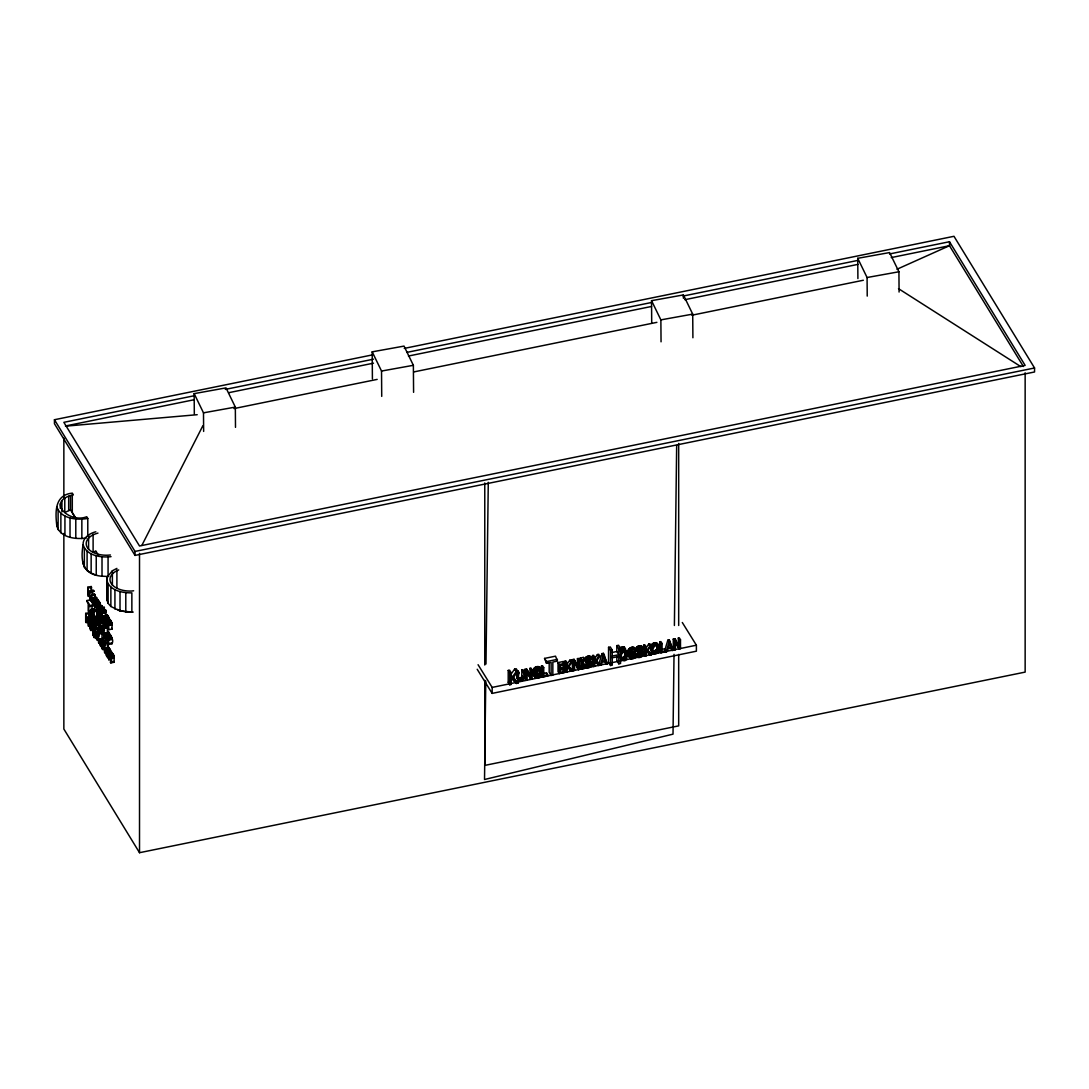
<?xml version="1.0" encoding="UTF-8"?>
<svg xmlns="http://www.w3.org/2000/svg" width="1089" height="1089" viewBox="0 0 1089 1089"><rect width="100%" height="100%" fill="white"/><g stroke="black" fill="none" stroke-linecap="round" stroke-linejoin="round"><path stroke-width="1.5" d="M485.762 681.006L484.523 779.506L673.016 734.149L674.023 654.353M485.98 664.018L488.28 482.318M674.39 625.481L676.664 445.524M89.706 625.181C91.422 618.688 91.912 637.569 89.706 625.181L94.566 624.16L95.097 627.849M94.607 627.604L94.171 624.065M98.024 632.273L97.588 628.775L94.226 629.673C92.551 624.324 92.048 631.879 93.654 633.648C95.709 635.418 93.572 626.27 92.769 629.578M92.824 627.441C91.98 637.215 96.431 642.387 94.675 630.163L94.226 629.673M100.147 607.839C95.111 602.911 102.284 615.721 98.432 611.773C96.363 602.789 98.446 609.636 104.081 607.199L104.544 610.888M97.969 606.151C97.125 615.925 101.59 621.111 99.834 608.874L99.398 608.179M103.782 617.885C104.884 614.387 106.504 625.195 104.299 621.37C102.87 612.236 103.332 618.729 108.614 617.082L109.05 620.58M89.257 623.711C91.258 640.74 93.586 620.131 89.257 623.711L91.476 623.262M90.292 610.602L90.863 615.04L92.701 617.994L90.741 612.127L92.756 615.421C93.3 614.005 91.394 607.226 90.292 610.602L92.524 610.139M101.073 626.175L102.802 628.911L102.802 630.041L101.304 627.373L102.87 632.559L102.434 634.125L100.773 631.198L100.773 630L102.393 632.968L100.95 626.257L104.571 625.508L106.15 628.23M622.295 659.294C619.559 657.13 622.05 650.201 625.671 652.76C629.047 656.885 621.71 663.759 620.213 655.973C622.064 660.288 626.801 654.911 625.004 651.875M654.203 652.787C650.119 649.697 659.471 652.243 656.912 645.369C660.914 647.819 656.082 656.517 653.291 651.413C651.494 648.363 656.272 642.959 658.096 647.302M106.436 623.507L108.737 629.728L112.072 629.047L111.99 623.616L110.887 620.648L110.003 619.478L106.654 620.158C111.922 628.19 100.869 621.56 111.759 622.554M111.037 652.774L108.968 647.492L105.619 648.173L107.226 652.311L105.51 651.181L106.082 655.238L107.702 657.742L109.921 657.28M106.341 638.835C109.186 633.553 114.713 638.916 112.004 643.776L108.655 644.457L106.341 638.835L111.827 637.8M650.854 648.159C650.147 641.734 659.022 640.958 659.294 647.56C661.214 654.993 649.983 656.313 650.854 648.159L652.284 652.039M652.025 650.092C650.827 645.573 658.668 641.884 659.294 647.56M535.08 676.16C529.499 673.941 534.182 664.304 539.654 666.972L540.838 670.334L536.591 670.225L534.958 674.744L536.659 677.031L539.804 676.215L539.804 674.009L537.694 674.431L536.509 672.498L536.509 671.45L539.654 670.81L540.838 672.743L540.838 676.609C532.14 683.674 531.745 665.297 540.838 668.905M631.13 658.75L629.946 656.817C624.378 654.598 629.047 644.96 634.519 647.628L635.704 650.977L631.457 650.882L629.823 655.401L631.525 657.688L634.669 656.871L634.669 654.666L632.559 655.088L631.375 653.155L631.375 652.107L634.533 651.467L635.717 653.4L635.717 657.266C627.005 664.331 626.611 645.954 635.704 649.561M520.147 680.462L518.977 678.529L521.713 677.004L521.917 669.939L522.965 669.721L524.149 671.654C528.369 682.068 514.212 686.056 518.092 672.893L516.907 670.96L517.956 670.742L519.14 672.675C515.573 684.355 526.899 681.169 523.101 671.872L521.917 669.939M636.017 653.631L637.269 655.551C647.887 657.212 637.405 650.446 636.017 655.142L637.201 657.075C641.162 659.73 646.526 651.739 640.455 651.835C634.37 650.119 643.572 649.098 642.959 647.901L641.775 645.968L639.815 645.777L637.351 646.648L637.188 648.431L639.012 646.934M638.372 650.364L637.351 646.648C632.777 651.549 641.326 652.57 642.047 654.857M637.147 648.745L637.351 646.648M86.303 538.02C75.849 539.559 60.657 537.843 56.859 526.232C55.212 512.211 54.368 494.937 72.296 493.14L73.358 494.869C45.33 500.872 69.124 523.782 86.725 516.731L87.787 518.459L87.787 536.224M56.859 526.232L57.186 522.734M102.597 576.312C83.322 574.815 80.096 562.863 83.077 544.677C82.723 537.653 89.788 533.297 95.818 531.772M83.077 564.061L83.295 561.733M117.421 609.459A23.25 13.422 0 0 0 133.117 612.1L120.021 610.983L110.874 606.464L108.124 603.333L106.872 599.903L107.198 577.02L112.385 570.759L116.904 568.404M106.872 599.903L107.198 577.02M638.331 650.678L639.025 648.254L642.959 647.901M586.848 661.595C581.948 660.669 587.066 654.19 590.51 656.422L591.695 658.355C592.389 659.689 581.308 660.819 590.238 662.316C594.866 663.868 589.203 669.708 585.923 667.53L584.739 665.597C583.772 662.725 590.469 666.427 589.666 662.221M591.695 658.355C574.897 659.213 600.556 667.326 586.005 666.005L584.739 664.086M637.242 651.018L638.535 648.581M590.769 662.874L589.83 660.56L586.481 660.247L587.665 662.18M642.047 652.42L641.094 650.106L637.405 649.575M101.046 642.347C99.589 646.226 104.667 653.536 103.292 645.45C99.031 640.604 104.816 638.875 106.3 643.34L102.965 644.021M97.588 628.775L96.377 626.828L95.641 627.917M97.901 608.792L102.747 607.485L103.183 608.193M103.768 618.389L108.614 617.082M103.85 615.748C101.223 617.858 107.62 628.285 103.591 622.35M98.772 632.096L100.351 633.281M620.186 655.537C628.87 639.066 629.755 670.456 620.199 657.647M628.639 651.862L628.789 651.127M103.591 623.425L105.388 625.889L105.265 617.762M93.708 609.377L94.661 609.01L95.805 611.555M601.972 653.618L599.1 663.228L600.284 665.161L601.359 664.943L602.122 662.262L605.538 661.567L606.314 663.936L607.431 663.705L603.374 653.332L601.972 653.618L603.156 655.551L600.284 665.161M664.957 649.793L667.829 640.182L669.231 639.896L673.274 650.269L672.158 650.501L670.974 648.568L672.09 648.336L673.274 650.269M666.141 651.726L669.014 642.115L667.829 640.182M100.869 606.11L101.536 605.552L102.72 607.716M141.829 545.439L202.84 425.799M107.239 616.524L107.934 616.742M625.699 656.095L623.412 658.382M94.158 610.071L94.92 610.248M510.414 675.126L514.593 669.122L516.268 668.782L517.819 671.328L513.205 677.821L518.024 683.102L516.24 683.47L512.157 679.032L511.136 680.502M511.136 678.855L516.145 671.668L517.819 671.328M566.92 664.29L569.792 660.179L571.072 659.92L572.256 661.853L568.73 666.808L572.419 670.838L571.058 671.123L567.941 667.734L567.151 668.85M567.151 667.598L570.976 662.112L572.256 661.853M593.587 660.029L597.412 654.543L598.691 654.285L599.876 656.218L596.35 661.186L600.039 665.216L598.678 665.488L595.547 662.112L594.771 663.228M594.771 661.962L598.596 656.476L599.876 656.218M644.851 649.575L648.69 644.089L649.956 643.83L651.14 645.763L647.615 650.718L651.304 654.761L649.942 655.034L646.825 651.644L646.036 652.774M646.036 651.508L649.874 646.022L651.14 645.763M534.495 669.204L535.407 668.292M625.317 651.154L624.133 649.221L621.819 649.452L619.94 650.991L621.125 652.924M522.162 678.216L521.209 679.087M88.345 592.375L90.115 590.878L93.45 590.197L94.035 591.164L88.345 593.546M94.035 591.164L89.067 593.137L90.768 600.366M93.926 617.232L98.609 615.571L99.181 616.524L94.566 618.035L95.927 623.657L94.226 618.116L97.275 617.599M104.054 633.771L108.723 632.11L109.295 633.049L104.054 634.819L106.055 640.196L104.68 634.574L109.295 633.049M107.389 633.09L108.723 632.11M103.346 638.181L98.677 639.842L103.346 638.181L103.931 639.12L99.317 640.645L100.678 646.267L98.677 640.89M640.822 654.407L639.665 655.061M94.566 618.035L99.181 616.524M99.317 640.645L103.931 639.12M633.117 656.218L634.533 655.333M621.533 650.718L622.609 650.256M535.706 676.5L533.923 673.519L535.475 675.098L538.619 674.282L539.804 676.215M631.021 657.484L628.789 654.176L630.354 655.755L633.499 654.938L634.669 656.871M655.319 651.875L656.027 651.494M70.526 495.699L70.526 509.911L64.782 512.47L64.782 498.272M896.982 269.242L949.485 245.706L949.485 241.731L889.563 253.955M95.818 551.157L93.11 551.96L93.11 534.182M93.708 552.041L96.05 551.347L98.568 555.472M478.071 664.712L492.16 687.418L696.388 645.205L696.388 651.181L492.16 693.394L477.2 669.272M404.264 348.398L953.978 236.299L1034.55 367.987L1034.55 371.975L135.022 555.404L54.45 423.716L54.45 419.728L372.615 354.851M193.706 395.852L63.856 422.328L139.515 545.997L1025.144 365.4L949.485 241.731M225.328 389.399L373.5 359.179M406.782 352.4L651.508 302.497M683.13 296.045L857.928 260.394M65.517 425.976L193.706 399.826M228.663 392.707L373.5 363.168M408.457 356.035L651.508 306.472M684.804 299.693L857.928 264.382M891.224 257.589L949.485 245.706M233.985 408.579L377.175 379.394M413.806 371.921L656.885 322.344M691.842 315.225L863.332 280.254M54.45 419.728L135.022 551.429L1034.55 367.987M87.855 587.202L88.345 596.391L87.855 587.202L91.204 586.522L91.68 590.674M88.345 587.992L91.68 587.311M93.082 604.15L91.394 600.611L91.258 594.866L94.607 594.172L95.056 598.514M91.258 594.866L91.721 595.615L95.056 594.934M91.721 595.615C90.441 598.542 93.872 608.302 93.082 597.847L96.431 597.167L96.894 601.06M93.082 597.847L93.545 598.596L96.894 597.915M90.945 611.405L88.713 611.855L88.236 611.065L88.236 603.66L86.929 601.523L86.929 600.543L90.278 599.848L90.278 600.842M94.444 600.08L94.906 607.131L94.444 600.08L97.792 599.386L98.255 601.741M94.906 600.829L98.255 600.148M98.691 600.924C89.992 601.958 102.312 599.195 100.079 605.334L94.444 606.382M95.124 601.509L98.936 601.128M95.587 601.822L99.167 601.468M95.818 602.149L99.371 601.849M96.036 602.53L99.562 602.258M96.213 602.938L99.712 602.707M96.377 603.388L99.848 603.183M86.929 600.543L90.019 605.579L95.778 604.449M94.906 602.421L96.091 603.864L96.73 610.112L96.608 604.381L99.943 603.687M96.676 604.899L100.025 604.218M88.713 611.855L88.713 604.449L90.019 606.573L93.355 605.892L93.355 604.899M96.717 605.457L100.065 604.763M97.792 606.219L101.318 605.47M97.642 606.437L101.536 605.552M98.405 606.437L101.753 605.756M97.534 606.804L101.985 606.069M97.452 607.322L99.684 606.872M99.031 607.512L102.38 606.818M90.646 609.432L94.403 608.765M97.956 607.893L100.188 607.444M90.482 609.663L93.817 608.982M91.313 609.69L94.661 609.01M91.599 610.099L94.947 609.418M91.857 610.575L95.206 609.894M99.834 608.874L104.544 607.961M92.089 611.092L100.174 609.336M92.293 611.637L95.628 610.956M93.477 619.627L93.477 610.847L93.926 611.61L97.275 610.915L97.275 616.769M88.413 622.118L86.181 622.568L85.691 621.778L85.691 613.379L89.039 612.699L89.529 618.525M92.456 612.236L94.689 611.787M102.094 610.412L105.429 609.731L105.946 610.575L105.946 611.678L102.611 612.358L102.094 610.412L102.611 612.358M85.691 613.379L86.181 614.169L89.529 613.488M102.611 611.256L105.946 610.575M91.027 614.319L93.259 613.856M91.163 614.781L93.395 614.319M102.121 612.603L102.584 619.668L102.121 612.603L105.456 611.923L105.919 615.83M91.326 615.217L93.559 614.754M91.517 615.612L93.736 615.162M102.584 613.366L105.919 612.685M91.707 615.979L93.94 615.53M99.834 614.468L102.067 614.005M91.83 620.607L91.34 616.456L86.181 617.463L88.005 620.431L88.005 617.136L88.481 617.926L88.481 626.338L88.005 621.424L86.181 618.457M91.993 616.374L94.226 615.925M92.279 616.646L94.498 616.183M92.511 616.782L94.743 616.32M99.807 615.176L102.039 614.727M88.481 617.926L94.212 616.85M99.752 615.721L101.985 615.271M92.225 617.586L97.275 616.551M99.113 616.211L101.89 615.639M103.673 615.816L107.403 615.149L108.587 617.313M104.285 616.034L107.62 615.339M103.401 616.388L107.403 615.149M104.503 616.347L107.852 615.653M99.099 624.746L96.88 625.195L96.417 624.446L96.417 618.144L99.766 617.463L101.808 621.261M89.747 619.94L90.237 620.73L93.572 620.049L93.572 621.152L90.237 621.833L89.747 619.94L93.082 619.26L93.926 620.39L93.926 611.61M101.209 617.422L100.746 607.88L100.746 616.673L101.209 617.422L103.428 616.959M96.417 618.144L96.88 618.892L100.215 618.212M104.898 617.095L108.247 616.415M85.691 621.778L87.923 621.329M100.433 618.906C93.436 617.626 101.808 624.528 98.704 628.176L98.241 627.427C100.351 623.48 93.804 618.389 101.141 619.532M97.316 619.682L100.664 619.001M97.547 619.886L100.896 619.205M90.755 621.588L91.245 623.48L90.755 621.588L94.103 620.907L94.58 621.696L94.58 622.799L90.768 623.643M105.701 618.47L109.05 617.79M103.809 619.382L106.041 618.933M97.996 620.594L101.345 619.913M91.245 622.377L94.58 621.696M103.863 619.832L106.096 619.382M90.224 622.745L93.559 622.064M98.187 621.016L101.522 620.322M103.428 622.391L100.079 623.071L99.562 621.125L102.91 620.444L103.387 626.556M103.931 620.254L106.164 619.804M90.496 623.139L93.831 622.459L94.566 624.16M97.956 621.615L101.685 620.771M104.027 620.648L106.259 620.199M99.562 621.125L100.079 621.969L103.428 621.288M104.149 621.016L106.382 620.567M104.299 621.37L106.531 620.907M106.654 620.158L110.384 619.927M91.013 624.215L94.348 623.521M104.476 621.683L106.695 621.234M107.035 620.607L107.539 621.329L110.887 620.648M99.589 623.33L102.938 622.649L103.387 623.398L100.052 624.079L99.589 623.33L99.589 629.633L100.052 630.381L102.284 629.932M89.72 625.767L94.757 624.855M103.972 623.221L106.191 622.772M107.539 621.329L108.042 622.255L111.391 621.574M89.761 626.311L91.993 625.848M91.558 626.27L94.906 625.59M106.545 623.153L111.582 622.05M89.829 626.828L92.048 626.379M104.217 623.738L106.436 623.276M89.911 627.318L92.143 626.869M104.449 624.174L106.681 623.711M91.667 627.005L95.015 626.325M108.042 622.255L108.546 623.752L111.895 623.071M90.033 627.768L92.252 627.318M90.156 628.19L96.377 626.828M108.737 629.728L108.655 624.296L111.99 623.616M93.259 627.713L96.608 627.033M90.319 628.557L95.723 627.4M100.855 626.447L104.762 625.644M108.709 624.855L112.058 624.174M93.491 628.026L96.826 627.346M100.801 626.72L104.149 626.025M105.524 625.699L107.757 625.236M101.645 626.57L104.98 625.889M105.211 625.93L107.62 625.44M100.787 627.06L105.238 626.257M108.737 625.44L112.072 624.759M93.885 628.789L97.22 628.108M102.135 627.373L105.483 626.692M103.591 627.387L104.054 636.929L103.591 636.167L103.591 627.387L106.926 626.706L107.389 627.455L107.389 634.778M102.38 627.89L105.728 627.21M91.013 630.408L93.64 629.946M104.054 628.135L107.389 627.455M94.675 630.163L98.024 629.483M92.796 631.076L95.015 630.613M92.837 631.525L95.07 631.076M92.905 631.947L95.138 631.497M93.001 632.341L95.233 631.892M101.032 630.762L104.476 630.014M93.123 632.709L99.194 631.579M93.273 633.049L99.385 631.715M96.268 632.641L97.425 634.969L97.425 636.112L95.927 633.444L97.22 640.223L95.396 637.269L95.396 636.071L97.03 639.039L95.478 632.505L99.616 631.96M93.45 633.376L95.682 632.913M96.513 633.008L99.861 632.328M96.758 633.444L100.106 632.763M98.214 633.458L98.677 642.986L98.214 633.458L101.563 632.777L102.012 633.526L102.012 642.306M97.016 633.961L99.235 633.499M92.946 634.914L95.179 634.451M93.191 635.418L95.424 634.969M98.677 634.206L102.012 633.526M102.012 633.716L104.245 633.254M93.436 635.853L95.669 635.404M102.23 633.975L104.462 633.526M94.675 635.745L96.907 635.295M94.661 636.466L98.84 635.527M93.695 637.201L99.099 636.085M93.967 637.487L96.73 636.929M106.627 637.759L108.192 639.542L106.572 634.887L109.921 634.206L111.514 636.779M94.185 637.623L96.594 637.133M106.572 634.887L110.316 634.656M106.572 635.962L109.948 635.323L109.921 634.206M106.967 635.336L107.471 636.058L110.806 635.377M107.471 636.058L107.974 636.983L111.309 636.303M106.463 637.895L108.696 637.433M106.368 638.236L108.601 637.786M107.974 636.983L108.342 637.963L111.691 637.283M108.655 644.457L108.573 639.025L111.922 638.345M108.641 639.583L111.976 638.903M101.495 641.625L104.83 640.945M101.304 641.707L105.048 641.013M108.655 640.182L112.004 639.502M101.154 641.952L105.293 641.244M102.23 642.319L105.565 641.639M102.502 642.823L105.851 642.142M102.747 643.395L106.082 642.714M104.204 643.245L104.667 652.787L104.204 643.245L107.552 642.564L108.002 649.167M104.667 643.994L108.002 643.313M103.142 644.715L105.374 644.266M108.192 643.708L111.541 643.027L112.004 643.776M101.563 646.008L101.753 642.809L102.897 645.26L102.557 648.445L101.563 646.008L105.524 644.987M101.645 646.498L105.633 645.736M101.767 646.961L103.986 646.498M101.903 647.37L104.122 646.907M102.053 647.737L104.285 647.274M102.23 648.064L104.462 647.601M102.23 648.976L104.462 648.527M103.401 648.949L105.633 648.5M102.502 649.371L105.524 648.881M105.619 648.173L109.349 647.941M102.747 649.602L105.374 649.126M106.001 648.622L106.504 649.343L109.853 648.663M106.504 649.343L107.008 650.269L110.357 649.589M105.51 651.181L110.547 650.065M105.402 651.521L110.724 650.569M107.008 650.269L107.512 651.767L110.86 651.086M107.702 657.742L107.62 652.311L110.955 651.63M107.675 652.869L111.024 652.188M108.587 652.883L109.036 659.934L108.587 652.883L111.922 652.202L114.073 656.504L114.209 662.235L110.86 662.915L110.411 662.166C112.807 659.526 107.117 654.094 111.269 654.775M107.702 653.454L109.921 653.005M109.036 653.631L112.385 652.951M112.603 653.645C105.606 652.365 113.977 659.267 110.86 662.915M109.485 654.421L112.834 653.74M109.717 654.625L113.065 653.944M109.962 654.952L113.297 654.271M109.431 655.333L113.515 654.652M109.635 655.496L112.984 654.816L113.569 655.986M110.343 655.755L113.692 655.074M110.506 656.191L113.841 655.51M110.629 656.681L113.977 656M110.738 657.184L114.073 656.504M110.806 657.715L114.154 657.035M110.847 658.26L114.195 657.579M110.86 658.831L114.209 658.151M110.411 662.166L113.746 661.486L114.209 662.235M551.116 675.439L551.116 662.398L546.501 663.337L544.554 658.409L555.526 656.177L557.459 661.105L552.844 662.044L552.844 675.098L551.116 675.439L549.183 672.267L549.183 662.48M608.56 647.315L610.303 646.961L612.263 650.174L612.263 665.161L610.534 665.515L608.56 662.303L608.56 647.315L610.534 650.528L610.534 665.515M612.263 656.054L618.797 654.72L616.837 651.508L616.837 645.627L618.579 645.273L620.539 648.486L620.539 663.473L618.797 663.827L616.837 660.615L616.837 656.218M544.554 658.409L546.501 661.581L557.459 659.349M508.209 670.429L509.584 670.157L511.136 672.689L511.136 684.505L509.761 684.79L508.209 682.259L508.209 670.429L509.761 672.961L509.761 684.79M620.975 647.411L622.037 647.206L623.221 649.139L623.221 650.324L622.159 650.528L620.975 647.411L622.159 650.528M627.196 653.169L625.277 649.902L624.351 650.092L623.167 646.975L624.228 646.757L625.399 648.69L626.27 653.169M610.534 650.528L612.263 650.174M616.837 645.627L618.797 648.84L620.539 648.486M620.975 648.595L622.037 648.391L623.221 650.324M622.159 649.357L623.221 649.139M623.167 646.975L624.351 648.908L625.399 648.69M530.874 679.318L527.13 672.008L527.13 680.081L526.15 680.271L524.966 678.338L524.966 669.313L526.586 668.986L531.187 677.589L531.187 670.225L530.003 668.292L530.983 668.088L532.167 670.021L532.167 679.046L530.874 679.318L527.444 672.988M541.492 665.951L542.54 665.733L543.724 667.666L543.724 675.629L547.672 674.826L547.672 675.888L542.676 676.909L541.492 674.976L541.492 665.951L542.676 667.884L542.676 676.909M558.031 662.575L563.231 661.513L564.415 663.446L564.415 664.521L560.263 665.365L560.263 672.253L564.415 671.409L564.415 672.471L559.215 673.533L558.031 671.6L558.031 662.575L559.215 664.508L559.215 673.533M564.919 661.173L565.967 660.955L567.151 662.888L567.151 671.913L566.103 672.131L564.919 670.198L564.919 661.173L566.103 663.106L566.103 672.131M574.57 662.33L574.57 670.402L573.59 670.606L572.406 668.673L572.406 659.648L574.039 659.308L578.627 667.925L578.627 660.547L577.442 658.614L578.422 658.409L579.607 660.356L579.607 669.381L578.313 669.64L577.129 667.707M582.411 667.884L582.411 660.696L581.376 660.914L580.192 658.055L583.309 657.416L584.494 659.349L583.459 660.492L583.459 667.666L584.494 667.462L584.494 668.374L581.376 669.014L580.192 666.155L581.227 665.951L582.411 667.884L581.376 668.088L580.192 666.155M592.539 655.537L593.587 655.319L594.771 657.252L594.771 666.291L593.723 666.495L592.539 664.562L592.539 655.537L593.723 657.47L593.723 666.495M643.803 645.083L644.851 644.865L646.036 646.798L646.036 655.823L644.987 656.041L643.803 654.108L643.803 645.083L644.987 647.016L644.987 656.041M672.158 650.501L671.382 648.146L667.979 648.84L667.203 651.508L661.023 652.774L659.839 650.841L659.839 641.816L660.887 641.598L662.071 643.531L662.071 651.494L666.005 650.691L666.005 651.753M673.288 639.066L674.921 638.739L676.106 640.672L674.472 640.999L673.288 639.066L673.288 648.091L674.472 650.024L675.452 649.834L675.452 641.761L679.196 649.071L680.489 648.799L680.489 639.774L679.318 637.841L678.338 638.045L678.338 645.409L679.509 647.342L679.509 639.978L678.338 638.045M509.761 672.961L511.136 672.689M580.192 658.981L581.227 658.763L581.227 665.951M611.936 652.502L616.837 651.508M518.092 672.893L519.14 672.675M523.101 671.872L524.149 671.654M524.966 669.313L526.15 671.246L527.77 670.919M531.187 670.225L532.167 670.021M542.676 667.884L543.724 667.666M559.215 664.508L564.415 663.446M566.103 663.106L567.151 662.888M572.406 659.648L573.59 661.581L575.223 661.241M578.627 660.547L579.607 660.356M584.494 659.349L581.376 659.988L580.192 658.055M593.723 657.47L594.771 657.252M603.156 655.551L604.558 655.265M635.704 650.977L634.424 649.071L635.608 651.004M644.987 647.016L646.036 646.798M659.839 641.816L661.023 643.749L662.071 643.531M669.014 642.115L670.402 641.829M679.509 639.978L680.489 639.774M564.415 666.985L563.231 665.052L559.079 665.896L560.263 667.829L564.415 666.985L564.415 668.061L560.263 668.905M631.375 653.155L633.499 652.733M612.263 657.824L618.797 656.49L618.797 663.827M536.509 671.45L537.694 673.383L540.838 672.743M631.375 652.107L632.559 654.04L635.717 653.4M605.212 660.615L602.448 661.173L603.837 656.463L605.212 660.615L603.115 655.905M671.069 647.179L668.292 647.751L669.681 643.027L671.069 647.179L669.885 645.246M542.54 673.696L546.487 672.893L547.672 674.826M564.415 671.409L563.231 669.476L559.079 670.32L560.263 672.253M662.207 649.289L664.835 648.758L666.005 650.691M529.69 677.385L530.983 677.113M564.919 670.198L565.967 669.98M567.791 666.931L569.874 669.191L571.235 668.905L572.419 670.838M572.406 668.673L573.386 668.469M586.005 666.005L585.923 667.53M600.039 665.216L598.855 663.283L597.493 663.555L598.678 665.488M637.201 655.578L637.201 657.075M643.803 654.108L644.851 653.89L646.036 655.823M648.758 653.101L650.119 652.828L651.304 654.761M674.268 639.828L678.011 647.138L679.318 646.866M508.209 682.259L509.584 681.973M63.856 533.447L63.856 729.031L139.515 852.701L1025.144 672.104L1025.144 372.765M857.901 278.58L857.737 258.311L889.59 252.566L898.929 271.774L899.078 292.043M651.712 322.616L651.535 300.673L683.388 294.928L692.713 314.122L692.903 337.767M372.411 378.863L372.193 351.842L404.033 346.098L413.371 365.305L413.589 392.326M194.318 413.902L194.155 393.633L226.008 387.888L235.333 407.095L235.496 427.351M857.737 258.311L867.075 277.518L898.929 271.774M651.535 300.673L660.873 319.88L692.713 314.122M372.193 351.842L381.531 371.05L413.371 365.305M194.155 393.633L203.493 412.84L235.333 407.095M56.859 506.848C60.93 518.977 76.965 520.27 87.787 518.459M83.077 544.677C86.603 555.812 100.964 557.827 111.037 556.656M133.634 590.783L131.606 591.041A20.078 11.598 0 0 1 111.119 583.336A20.078 11.598 0 0 1 118.701 569.928M65.544 426.167L197.204 414.705M631.457 648.459L632.505 648.377M108.669 576.503L102.012 576.217L102.012 556.833M106.872 580.519C109.866 590.783 122.594 592.988 131.864 592.865L131.864 612.249M636.017 655.142L637.405 655.401M584.739 665.597L586.631 667.707M105.102 642.129L105.742 642.878M96.431 627.985L97.22 629.034M518.636 679.59L517.098 678.052L516.907 670.96M651.099 650.106L652.992 652.107M898.493 288.653L1020.869 366.653M625.277 649.902L625.93 651.413M98.65 601.836L99.344 602.87M512.647 678.719L516.24 683.47M647.356 649.793L650.119 652.828M596.091 660.247L598.855 663.283M568.472 665.883L571.235 668.905M512.62 676.351L518.024 683.102M100.814 620.077L101.413 621.247M110.479 621.029L111.173 622.091M110.411 635.758L111.418 637.691M109.445 649.044L110.37 650.664M101.876 606.9L102.72 608.574M682.299 622.5L696.388 645.205M949.322 245.447L1023.388 366.503M678.011 647.138L679.196 649.071M657.184 643.395L659.104 646.662M656.653 642.973L657.838 644.919M656.027 642.728L657.212 644.661M658.178 646.675L659.362 648.608M655.319 642.633L656.49 644.565M656.694 644.783L657.879 646.716M658.11 647.737L659.294 649.67M657.035 646.076L658.219 648.009M654.503 642.714L655.687 644.647M657.089 646.893L658.26 648.826M657.035 647.737L658.219 649.67M653.727 642.946L654.911 644.892M656.912 648.5L658.096 650.432M656.694 649.167L657.879 651.099M653.005 643.34L654.19 645.273M656.381 649.752L657.565 651.685M652.365 643.844L653.55 645.791M656.014 650.242L657.198 652.175M651.848 644.484L653.032 646.417M655.564 650.623L656.749 652.556M655.074 650.909L656.259 652.842M651.413 645.26L652.597 647.193M654.516 651.072L655.701 653.005M651.099 646.131L652.284 648.064M653.958 651.127L655.142 653.06M650.909 647.111L652.093 649.044M653.454 651.059L654.639 652.992M648.69 644.089L649.874 646.022M650.909 649.207L652.093 651.14M652.365 651.848L653.55 653.781M651.413 650.841L653.019 653.359M641.707 647.397L642.959 649.316M640.55 645.763L641.734 647.696M639.815 645.777L640.999 647.71M639.025 645.9L640.209 647.832M641.843 650.718L643.027 652.651M641.652 650.46L643.163 652.978M641.094 650.106L642.279 652.039M638.413 646.063L639.597 647.996M640.332 649.929L641.516 651.862M637.855 646.322L639.025 648.254M639.27 649.902L640.455 651.835M640.972 652.61L642.156 654.543M636.902 647.057L638.086 648.99M640.7 653.223L641.884 655.156M638.304 649.888L639.488 651.821M640.468 653.495L641.639 655.428M636.534 647.519L637.718 649.452M637.215 649.235L638.944 651.726M640.169 653.74L641.353 655.673M636.275 648.009L638.59 651.508M639.815 653.944L640.999 655.877M636.112 648.527L637.296 650.46M636.058 649.085L638.399 652.91M636.099 649.548L638.031 652.747M638.944 654.23L640.128 656.163M636.194 649.956L637.746 652.515M638.236 654.298L639.42 656.231M633.744 647.411L634.928 649.343M637.473 654.217L638.658 656.15M633.008 647.302L634.193 649.235M636.738 653.999L637.923 655.932M632.314 647.315L633.499 649.248M636.711 655.306L637.895 657.252M631.634 647.397L632.818 649.33M630.722 647.669L631.906 649.602M629.918 648.064L631.103 649.997M629.211 648.595L630.395 650.541M632.6 655.415L633.784 657.348M628.612 649.275L629.782 651.208M628.122 650.051L629.306 651.984M631.593 655.741L632.777 657.674M630.939 655.809L632.11 657.742M627.781 650.923L628.966 652.856M630.354 655.755L631.525 657.688M628.639 653.468L629.823 655.401M627.563 651.875L628.748 653.808M629.047 654.748L630.585 657.143M627.495 652.91L628.68 654.843M629.238 656.599L630.422 658.532M626.202 652.134L628.761 655.932M627.795 654.911L629.823 658.151M623.412 649.139L624.596 651.072M624.787 651.29L626.189 653.808M625.14 652.583L626.325 654.516M622.609 649.221L623.793 651.154M625.181 653.4L626.366 655.333M625.14 654.244L626.325 656.177M621.819 649.452L623.003 651.385M625.004 655.006L626.189 656.939M621.098 649.847L622.282 651.78M624.787 655.673L625.971 657.606M624.487 656.259L625.671 658.192M620.458 650.351L621.642 652.284M624.106 656.749L625.29 658.682M623.67 657.13L624.855 659.063M623.167 657.416L624.351 659.349M622.609 657.579L623.793 659.512M622.05 657.633L623.235 659.566M621.56 657.565L622.731 659.498M620.077 655.279L621.261 657.212M607.431 663.705L606.246 661.772L605.13 662.003L606.314 663.936M597.412 654.543L598.596 656.476M591.695 659.771L590.51 656.422M589.272 656.218L590.456 658.151M588.55 656.231L589.734 658.164M587.747 656.354L588.931 658.287M590.374 660.914L591.899 663.432M587.134 656.517L588.319 658.45M589.83 660.56L591.014 662.493M589.054 660.383L590.238 662.316M586.576 656.776L587.761 658.709M589.476 661.894L590.851 664.154M589.734 662.725L590.919 664.658M586.073 657.103L587.257 659.036M587.992 660.356L589.176 662.289M589.693 663.065L590.878 664.998M589.598 663.378L590.783 665.325M585.623 657.511L586.808 659.444M589.435 663.677L590.606 665.61M587.025 660.342L588.21 662.275M589.19 663.95L590.374 665.883M585.256 657.974L586.44 659.907M589.544 664.862L590.728 666.795M586.141 660.029L587.325 661.962M588.89 664.195L590.075 666.128M584.997 658.464L586.181 660.397M588.536 664.399L589.721 666.332M584.847 658.981L586.032 660.914M584.793 659.539L587.121 663.364M584.82 660.002L586.767 663.201M587.679 664.685L588.85 666.618M584.916 660.41L586.481 662.97M584.494 660.274L583.309 657.416M586.957 664.753L588.142 666.686M586.195 664.671L587.379 666.604M585.46 664.453L586.644 666.386M584.494 667.462L583.309 665.529L584.494 668.374M569.792 660.179L570.976 662.112M569.874 669.191L571.058 671.123M547.672 675.888L546.487 672.893M538.878 666.754L540.838 670.334M540.743 670.348L539.654 666.972M538.143 666.659L539.327 668.592M537.449 666.659L538.633 668.592M536.768 666.754L537.952 668.687M535.856 667.013L537.04 668.945M535.039 667.407L536.224 669.34M534.345 667.952L535.516 669.885M537.735 674.758L538.919 676.691M533.733 668.619L534.917 670.552M533.256 669.395L534.44 671.328M536.714 675.085L537.898 677.018M536.06 675.153L537.245 677.099M532.902 670.266L534.086 672.199M535.475 675.098L536.659 677.031M532.698 671.219L533.882 673.152M534.971 674.894L536.156 676.827M532.63 672.253L533.814 674.186M532.698 673.356L533.882 675.289M534.372 675.942L535.543 677.875M532.929 674.268L534.958 677.494M526.586 668.986L531.187 677.589M521.917 675.439L523.101 677.372M521.822 676.555L523.006 678.488M521.713 677.004L522.897 678.937M521.536 677.412L522.72 679.345M521.25 677.807L522.434 679.74M520.896 678.134L522.08 680.067M520.46 678.365L521.645 680.298M514.593 669.122L516.145 671.668M519.929 678.529L521.114 680.462M519.412 678.583L520.596 680.516M516.907 676.364L518.092 678.297M516.948 677.29L518.133 679.237M517.098 678.052L519.317 681.36M517.343 678.651L518.895 681.061M75.74 518.16L72.296 512.524L72.296 494.76M70.526 509.911L75.767 518.473M105.946 611.678L105.429 609.731M90.115 590.878L90.7 591.844M111.623 628.299L112.072 629.047M97.275 610.915L96.812 610.167L96.812 616.02M95.26 616.251L95.832 617.204M105.374 632.791L105.96 633.744M94.103 622.01L94.58 622.799M89.529 616.782L91.34 619.75L91.34 616.456M99.997 638.862L100.583 639.801M674.921 638.739L679.509 647.342M574.039 659.308L577.442 665.992L577.442 658.614M574.134 661.853L578.313 669.64M108.247 617.34L108.587 620.458M669.231 639.896L672.09 648.336M603.374 653.332L605.77 660.356M108.342 637.963L108.573 639.025M92.048 592.566L92.769 595.615M88.699 593.246L90.142 599.345L93.545 604.899L93.545 598.596M92.415 592.457L93.096 595.343M110.534 651.29L110.588 652.148M867.075 277.518L867.225 296.099M683.388 294.928L683.416 298.304M660.873 319.88L661.05 341.823M381.531 371.05L381.722 396.382M203.493 412.84L203.643 431.421M678.678 443.441L678.678 625.481M678.678 654.407L678.678 725.873L484.768 765.404L484.768 680.339M674.472 640.999L674.472 650.024M664.835 648.758L664.835 649.82M661.023 643.749L661.023 652.774M634.519 647.628L634.519 649.044M634.533 651.467L634.533 654.04M632.559 654.04L632.559 655.088M624.351 648.908L624.351 650.092M624.228 646.757L624.228 647.941M622.037 647.206L622.037 648.391M618.797 648.84L618.797 654.72M581.376 668.088L581.376 669.014M573.59 661.581L573.59 670.606M563.231 661.513L563.231 662.588M563.231 665.052L563.231 666.128M563.231 669.476L563.231 670.538M546.501 661.581L546.501 663.337M539.654 670.81L539.654 673.383M537.694 673.383L537.694 674.431M530.003 668.292L530.003 675.656M526.15 671.246L526.15 680.271M492.16 687.418L492.16 693.394M484.768 482.972L484.768 665.025M139.515 553.375L139.515 852.701M135.022 551.429L135.022 555.404M125.793 592.675L125.793 612.059M120.021 591.586L120.021 610.983M116.904 570.023L116.904 587.788M114.93 589.68L114.93 609.064M112.385 570.759L112.385 585.297M110.874 587.08L110.874 606.464M110.003 619.478L110.003 620.553M108.968 647.492L108.968 648.568M108.07 557.024L108.07 576.408M108.124 583.949L108.124 603.333M107.552 642.564L107.552 648.418M105.456 611.923L105.456 615.081M104.081 607.199L104.081 610.126M102.91 620.444L102.91 621.547M100.079 621.969L100.079 623.071M100.052 624.079L100.052 630.381M97.561 629.864L97.561 632.151M96.88 618.892L96.88 625.195M96.24 555.758L96.24 575.142M94.607 594.172L94.607 598.269M93.082 619.26L93.082 620.349M92.061 605.253L92.061 609.69M91.149 553.838L91.149 573.222M91.204 586.522L91.204 591.558M90.237 620.73L90.237 621.833M90.019 605.579L90.019 606.573M89.039 612.699L89.039 617.735M88.59 534.917L88.59 549.455M87.093 551.238L87.093 570.622M86.181 614.169L86.181 622.568M84.343 548.107L84.343 567.492M81.852 519.181L81.852 538.565M75.794 519.004L75.794 538.388M70.023 517.915L70.023 537.299M68.689 496.244L68.689 510.455M64.932 516.009L64.932 535.393M63.856 438.214L63.856 497.741M61.937 500.804L61.937 511.857M60.875 513.395L60.875 532.78M60.303 503.676L60.303 508.413M58.112 510.278L58.112 529.662M110.425 554.982A20.078 11.598 0 0 1 87.188 547.263A20.078 11.598 0 0 1 97.956 533.093M96.826 575.223A23.25 13.422 0 0 1 83.676 564.156M106.913 624.419L108.274 627.427L108.274 625.671L106.913 624.419M105.878 652.447L107.239 655.442L107.239 653.686L105.878 652.447M106.845 639.161L108.192 642.156L108.192 640.4L106.845 639.161M90.823 610.752L92.306 613.869L90.823 610.752"/></g></svg>
